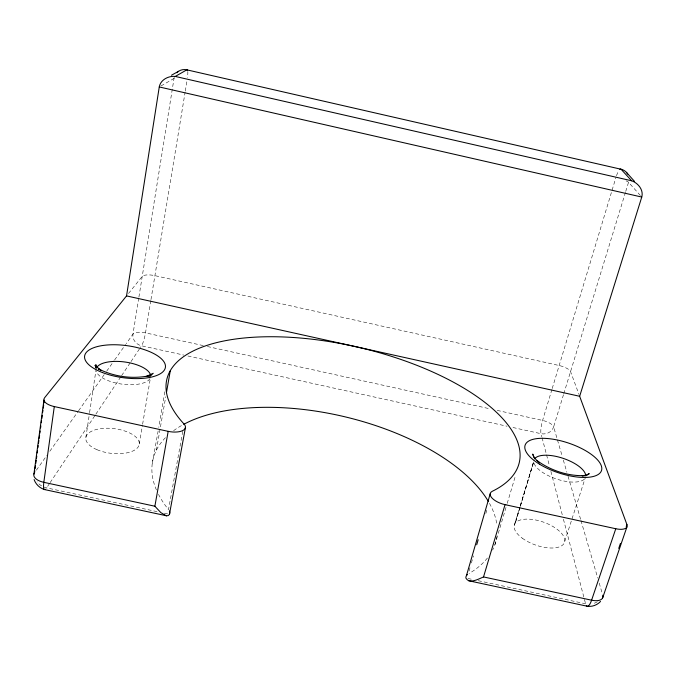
<?xml version="1.0" encoding="UTF-8"?>
<svg xmlns="http://www.w3.org/2000/svg" width="676" height="676" viewBox="0 0 676 676"><rect width="100%" height="100%" fill="white"/><g stroke="black" fill="none" stroke-linecap="round" stroke-linejoin="round"><path stroke-width="0.51" stroke-dasharray="3.38 2.54" d="M85.869 437.423L89.435 413.687M89.587 412.656L96.102 369.307M138.749 298.065L132.961 334.147L126.235 343.619M138.918 297.034L174.028 78.433A11.576 10.875 54.5 0 1 174.231 77.444M164.843 391.759L158.792 427.443M150.807 300.617L145.501 332.862A10.351 1.673 -76.8 0 1 141.563 345.791L140.388 347.548M150.976 299.578L185.139 92.037M185.309 90.998L187.184 79.591M139.29 443.963L142.442 425.263M142.611 424.224L150.486 377.47M156.393 450.182L165.738 396.736M152.269 463.423L158.606 428.474M182.79 431.313L168.501 509.603A176.284 85.615 13.3 0 1 158.514 494.401M469.034 571.043L470.217 567.003M471.392 562.964L473.462 555.9M485.841 513.481L487.024 509.442M494.883 544.729L506.924 504.364M507.228 503.35L515.661 475.093M520.317 506.189L534.082 460.204M520.317 506.256L533.787 461.463L520.038 506.366M551.929 389.477L542.591 420.421A10.224 2.189 -78.3 0 0 541.011 433.696L541.814 436.755M552.233 388.48L615.895 177.602M514.233 525.328L519.734 507.363M563.48 394.7L553.636 426.852L557.168 438.944M563.792 393.694L625.444 192.381M625.748 191.376L628.528 182.309A11.391 10.622 -34.5 0 0 628.773 181.354M564.773 541.273L585.365 477.535M49.534 483.492L46.602 487.878A14.289 3 -74.8 0 1 46.213 488.427M50.125 482.622L95.257 415.081M95.84 414.202L121.046 376.49M121.629 375.611L130.426 362.454M131.009 361.575L139.797 348.419M36.369 470.2L46.762 455.556M49.821 451.255L77.934 411.642M78.551 410.78L104.222 374.622M106.673 371.175L114.007 360.84M114.616 359.978L125.618 344.481M128.499 293.477L142.23 276.416A10.723 3.49 9.3 0 1 154.914 275.647L559.162 365.522A10.562 3.405 16.8 0 1 570.561 371.597L578.926 394.302M160.998 85.945L174.028 78.433A11.407 1.791 11.4 0 1 176.309 78.095M157.069 511.631L46.602 487.878A14.188 12.168 24.5 0 1 37.087 481.844M164.293 513.185L169.456 514.301M467.944 578.479L473.107 579.594M478.27 580.701L585.585 603.778A13.883 11.822 -7.1 0 0 588.061 604.107M203.256 345.597L145.501 332.862A10.529 3.938 8.6 0 0 132.961 334.147A10.461 9.481 27.6 0 0 141.563 345.791L183.771 355.077M207.38 346.509L489.982 408.819M497.206 410.408L542.591 420.421A10.377 3.845 17.5 0 1 553.636 426.852A10.292 9.278 -9.6 0 1 541.011 433.696L511.157 427.122M187.886 355.99L507.042 426.218M640.366 195.499L628.528 182.309A11.23 1.749 14.9 0 0 626.069 180.838M557.455 439.958L562.162 456.08M563.336 460.111L566.868 472.211M568.043 476.242L580.692 519.582M580.98 520.596L597.745 578.048M599.215 583.084L602.451 594.17M542.084 437.769L549.554 466.288M550.889 471.383L562.364 515.171M563.429 519.244L585.585 603.778A14.052 3.887 -81 0 0 585.788 604.445M496.868 536.499A176.284 85.615 13.3 0 1 492.584 550.07M487.413 558.03A176.284 85.615 13.3 0 1 469.068 573.535M156.443 489.999A176.284 85.615 13.3 0 1 165.459 437.676M173.605 430.663A176.284 85.615 13.3 0 1 182.858 424.798M489.475 503.358A176.284 85.615 13.3 0 1 496.784 524.086M597.305 601.767A13.883 11.822 -7.1 0 1 592.1 603.812M187.793 71.521A11.348 1.935 -79.2 0 1 187.48 77.613M616.504 175.726A11.196 2.527 -75.2 0 1 618.717 170.8M584.182 479.284A27.158 10.85 18.6 0 1 555.748 478.752A27.158 10.85 18.6 0 1 533.803 461.885M149.979 378.611A27.522 11.154 7.8 0 1 121.435 384.044A27.522 11.154 7.8 0 1 96.161 370.904M520.013 507.186L515.23 523.182L520.013 507.253M522.261 538.18A26.567 12.109 19.5 0 0 564.198 543.141A26.567 12.109 19.5 0 0 531.911 519.388A26.567 12.109 19.5 0 0 522.261 538.18M97.04 449.717A26.922 12.438 6.8 0 0 139.197 444.622A26.922 12.438 6.8 0 0 101.383 428.559A26.922 12.438 6.8 0 0 97.04 449.717"/><path stroke-width="1.01" d="M43.957 400.015L33.927 474.011M34.451 473.699A14.188 12.168 24.5 0 1 34.535 472.777L34.814 470.69M35.093 468.612L35.515 465.477M35.803 463.398L36.217 460.263M36.504 458.184L36.783 456.097M37.205 452.962L37.484 450.884M37.907 447.749L38.186 445.67M38.473 443.583L38.887 440.448M39.174 438.369L39.597 435.234M39.876 433.155L40.154 431.068M40.577 427.933L40.856 425.855M41.278 422.72L41.557 420.641M41.844 418.554L42.267 415.419M42.681 412.292L42.968 410.205M43.247 408.127L43.67 404.992M43.948 402.913L44.227 400.826M626.221 526.503L626.905 524.508L579.653 396.28L641.761 197.054C643.805 189.99 638.076 183.035 631.654 180.788L175.261 76.439C168.459 75.712 160.499 79.76 159.266 86.951L126.539 295.911L44.65 397.691A14.838 6.363 5.8 0 0 54.3 406.572L43.822 482.326A14.289 3 -74.8 0 0 45.453 489.238M166.457 392.621L170.225 371.04M166.161 515.72L160.837 512.611L154.88 506.223L168.18 431.347A14.458 6.464 8.6 0 0 182.402 430.73A14.458 6.464 8.6 0 0 184.109 424.097A181.075 75.247 13.3 0 1 353.244 346.129A181.075 75.247 13.3 0 1 492.331 491.266A14.331 6.321 18 0 0 492.111 498.153A14.331 6.321 18 0 0 505.048 504.651L615.785 528.742A14.619 6.135 20.6 0 0 626.905 524.508M185.461 427.46L169.456 514.301L168.265 515.611L166.254 515.737M490.176 493.835L466.44 575.656M476.698 544.788L478.177 539.744M467.42 574.575A13.934 7.157 19.2 0 0 465.882 578.039C469.195 584.394 478.701 578.943 483.526 576.941L505.048 504.651M615.785 528.742L591.593 600.195A14.052 3.887 -81 0 1 586.303 605.519M618.734 548.397L620.441 543.419M602.646 597.871L626.922 526.942M149.911 376.414L153.224 373.279L146.193 376.54L149.709 375.636C132.521 379.363 113.931 376.769 98.282 368.792L101.307 370.583L94.995 365.412L96.33 367.761M600.558 601.446C597.221 605.054 592.235 606.963 587.351 606.254L468.35 580.667M586.253 475.693L589.278 473.639L586.185 475.059L582.213 475.853L585.948 475.558C568.617 476.546 551.101 470.665 537.065 460.643M175.261 76.439L186.821 69.839L621.067 169.245A11.391 10.622 -34.5 0 1 627.691 174.095M171.467 75.239L178.515 71.318M154.88 506.223L43.822 482.326A14.483 7.081 4.3 0 1 34.535 472.777M483.526 576.941L591.593 600.195A14.272 6.836 22.1 0 0 602.738 595.184M54.3 406.572L168.18 431.347M126.539 295.911L579.653 396.28M166.549 515.788L44.447 489.542C39.681 488.064 35.718 484.269 34.096 479.537M159.266 86.951L641.761 197.054M539.558 462.832L536.212 459.815L533.913 456.866L532.713 454.078L533.989 457.584M634.426 181.303L626.398 172.321M631.654 180.788L621.067 169.245A11.196 2.527 -75.2 0 0 619.791 169.422M95.984 366.958L95.865 364.668L96.06 368.378M183.686 424.351A176.284 85.615 13.3 0 1 350.016 418.055A176.284 85.615 13.3 0 1 488.452 501.567M169.338 510.929A14.044 7.318 7.5 0 1 169.456 514.301M187.624 70.498A11.348 1.935 -79.2 0 0 186.821 69.839A11.576 10.875 54.5 0 0 176.799 72.763M534.572 458.903A27.158 10.85 18.6 0 1 562.804 458.235A27.158 10.85 18.6 0 1 585.729 475.71M96.617 367.744A27.522 11.154 7.8 0 1 125.347 362.066A27.522 11.154 7.8 0 1 150.638 375.51M539.642 464.26A40.247 15.7 18.4 0 0 601.446 470.707A40.247 15.7 18.4 0 0 548.827 438.656A40.247 15.7 18.4 0 0 539.642 464.26M102.465 372.56A40.788 16.14 7.9 0 0 165.375 367.524A40.788 16.14 7.9 0 0 107.188 344.997A40.788 16.14 7.9 0 0 102.465 372.56"/></g></svg>
